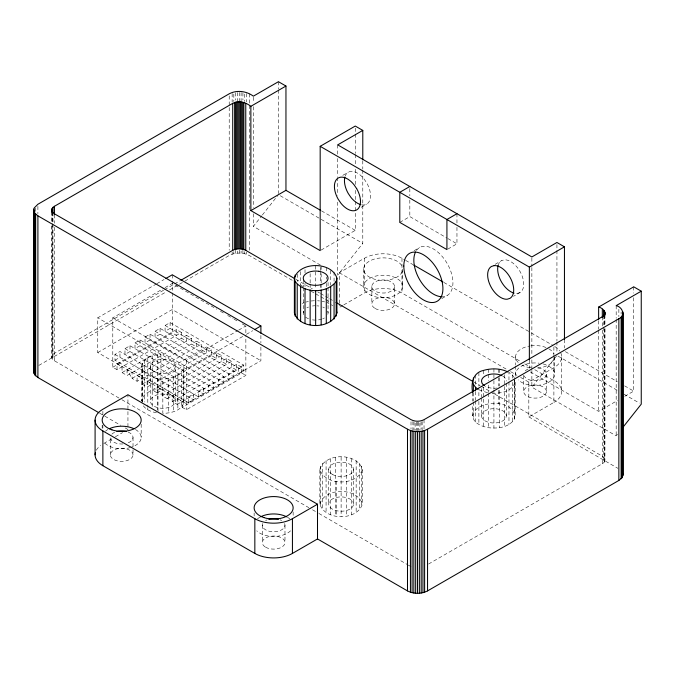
<?xml version="1.0" encoding="UTF-8"?>
<svg xmlns="http://www.w3.org/2000/svg" width="675" height="675" viewBox="0 0 675 675"><rect width="100%" height="100%" fill="white"/><g stroke="black" fill="none" stroke-linecap="round" stroke-linejoin="round"><path stroke-width="0.51" stroke-dasharray="3.38 2.53" d="M428.583 564.022L602.319 463.725C605.762 462.392 605.762 457.523 602.319 456.199L491.062 391.964M141.564 366.407C142.805 357.607 153.276 354.645 160.912 354.274L160.912 389.011C153.276 389.374 142.805 392.335 141.564 401.144L141.564 366.407C146.559 382.978 177.55 383.062 183.853 367.521L183.853 402.258C181.634 411.024 170.657 413.142 162.835 413.421L162.835 378.692M319.849 469.336C324.835 452.512 357.404 452.512 362.391 469.336L362.391 504.073C357.404 520.898 324.835 520.898 319.849 504.073L319.849 469.336C324.835 486.16 357.404 486.16 362.391 469.336M319.849 504.073C324.835 487.24 357.404 487.24 362.391 504.073M472.652 415.851C475.571 398.52 517.902 399.144 514.468 419.023C509.144 427.562 497.576 428.794 488.422 427.705C483.73 426.853 479.081 425.25 475.504 421.985C471.007 417.589 473.124 410.864 472.652 405.321M320.49 265.132L253.37 226.378L261.723 215.814M262.364 214.996L277.788 195.497M362.787 170.151L362.787 243.388L337.719 275.079L337.719 201.572M617.465 434.219L616.182 435.847L531.866 387.163L556.934 355.472M342.79 175.365L348.258 172.201M260.896 347.017L260.896 360.703L186.393 403.718L97.757 352.544L97.757 317.815L155.908 284.234M156.811 283.711L164.084 279.517M216.608 352.73L152.12 389.956L157.132 392.85L157.132 387.062L162.152 389.956L162.152 395.744L167.164 398.638L167.164 392.85L172.176 395.744L172.176 401.532L177.188 404.426L177.188 398.638L182.199 401.532L182.199 407.32L241.667 372.988L241.667 367.2L236.655 364.306L236.655 370.094L231.643 367.2L231.643 361.412L226.631 358.518L226.631 364.306L221.619 361.412L221.619 355.624L216.608 352.73L216.608 358.518L211.587 355.624L211.587 349.836L206.575 346.942L206.575 352.73L201.563 349.836L201.563 344.048L196.552 341.153L196.552 346.942L191.54 344.048L191.54 338.259L186.519 335.365L186.519 341.153L181.507 338.259L181.507 332.463L117.028 369.698L112.793 367.251L112.793 317.815L164.152 288.157M165.054 287.643L172.26 283.475L216.785 309.184M163.595 290.25L54.447 353.27C50.996 354.594 50.996 359.463 54.447 360.796L121.019 399.229M164.506 289.727L173.602 284.47M174.513 283.947L179.972 280.8M38.812 365.42L165.864 292.064M169.484 289.98L178.537 284.749M179.44 284.226L183.963 281.618M184.874 281.095L229.213 255.496C235.364 252.281 243.118 252.281 249.269 255.496L292.925 280.699M97.757 352.544L172.26 309.53L260.896 360.703M361.226 207.293L366.694 204.137M188.544 402.705L188.544 396.917L193.556 394.023L193.556 399.811L188.544 402.705L114.953 360.214L114.953 354.426L119.964 351.532L198.568 396.917L203.588 394.023L203.588 388.235L198.568 391.129L198.568 396.917M129.988 345.743L129.988 351.532L124.976 354.426L124.976 348.637L129.988 345.743L208.6 391.129L213.612 388.235L213.612 382.447L208.6 385.341L208.6 391.129M140.012 339.955L140.012 345.743L135 348.637L135 342.849L140.012 339.955L218.624 385.341L223.636 382.447L223.636 376.658L218.624 379.552L218.624 385.341M150.044 334.167L150.044 339.955L145.032 342.849L145.032 337.061L150.044 334.167L228.656 379.552L233.668 376.658L233.668 370.87L228.656 373.764L228.656 379.552M160.068 328.379L160.068 334.167L155.056 337.061L155.056 331.273L160.068 328.379L238.68 373.764L243.692 370.87L243.692 365.082L170.1 322.591L165.08 325.485L165.08 331.273L170.1 328.379L170.1 322.591M114.953 360.214L119.964 357.32L119.964 351.532M117.028 369.698L117.028 363.909L176.496 329.569L181.507 332.463M112.793 367.251L172.26 332.918L176.496 335.365L176.496 329.569M321.072 250.104L355.269 230.361L355.269 200.863M117.028 363.909L122.04 366.803L122.04 372.592L186.519 335.365M122.04 372.592L127.052 375.486L191.54 338.259M399.794 222.387L409.826 216.599L446.985 238.056M196.552 341.153L132.072 378.38L127.052 369.698L132.072 372.592L132.072 378.38L137.084 381.274L201.563 344.048M137.084 381.274L137.084 375.486L142.096 378.38L142.096 384.168L206.575 346.942M112.793 317.815L186.393 360.298L237.752 330.649M238.646 330.126L245.86 325.966L245.86 336.488M339.314 303.269L339.314 272.742L364.382 258.272A26.587 15.348 0 0 1 401.979 258.272L404.705 259.85M142.096 384.168L147.108 387.062L211.587 349.836M242.722 336.462L186.393 368.989L97.757 317.815M246.358 334.361L252.72 330.691M157.132 392.85L221.619 355.624M162.152 395.744L226.631 358.518M414.096 250.729L419.563 247.573M167.164 398.638L231.643 361.412M172.176 401.532L236.655 364.306M103.773 443.467L114.514 437.265M115.408 436.742L122.572 432.608M342.892 305.412L339.314 307.479L339.314 304.324M343.786 304.889L364.382 293.009A26.587 15.348 0 0 1 401.979 293.009L521.142 361.8M243.692 365.082L238.68 367.976L238.68 373.764M177.188 404.426L241.667 367.2M447.837 249.075L456.958 243.81L456.958 225.129M182.199 407.32L186.393 409.742L245.86 375.41L245.86 337.542M495.104 264.355L501.483 260.668L504.183 259.833A18.436 10.64 60 0 1 521.049 273.442A18.436 10.64 60 0 1 519.919 292.596L513.54 296.283M441.745 298.62L447.213 295.464M520.619 377.418L528.82 382.151L553.888 367.681A26.587 15.348 0 0 0 560.765 352.856M528.82 382.151L528.82 416.888L553.888 402.418L553.888 357.548M530.272 371.917L598.632 411.387L617.532 400.477M624.729 396.326L633.732 391.129L633.732 297.363M302.366 303.455L304.13 302.67M519.919 292.596L517.219 293.431A18.436 10.64 60 0 1 515.16 293.347M305.868 302.079L308.433 301.463M311.057 300.991L314.727 300.704M317.579 300.788L319.52 300.932M316.828 305.843L318.862 306.003M492.092 393.255C500.749 393.685 513.464 391.23 515.194 381.113L515.194 415.851M322.009 301.261L324.574 301.877M487.569 392.766L478.887 389.796L478.887 397.693M156.482 412.796C151.318 411.775 145.69 409.767 142.822 405.059M327.164 302.67L328.927 303.455M447.888 238.579L456.958 243.81M321.519 210.878L355.269 230.361M565.363 351.658L617.321 381.653M624.611 385.864L633.732 391.129M405.616 260.373L412.898 264.575M443.821 282.428L530.238 332.319M531.149 332.843L552.977 345.448M280.252 195.733L362.787 243.388M557.837 355.995L617.676 390.547M624.021 394.208L639.436 403.11M524.779 363.901L531.149 367.58M534.786 369.681L553.888 380.708A26.587 15.348 0 0 1 553.888 402.418M339.314 272.742L506.95 369.529M510.595 371.638L516.974 375.317M295.912 279.298L312.331 288.773M317.798 291.929L319.621 292.984M320.541 293.515L328.742 298.249M329.653 298.78L332.395 300.358M473.74 381.957L480.119 385.644M481.03 386.176L490.151 391.441M300.206 284.901L303.843 287.002M311.116 291.203L314.752 293.296M315.664 293.827L324.759 299.076M325.671 299.599L329.307 301.7M528.82 416.888L617.954 468.349M220.413 311.276L224.049 313.377M227.686 315.478L233.137 318.625M234.048 319.148L238.587 321.773M242.224 323.873L245.86 325.966M165.08 325.485L243.692 370.87M241.667 372.988L245.86 375.41M155.056 331.273L233.668 376.658M145.032 337.061L223.636 382.447M135 342.849L213.612 388.235M124.976 348.637L203.588 394.023M114.953 354.426L193.556 399.811M152.12 384.168L147.108 381.274L147.108 387.062M121.93 399.752L308.872 507.684M312.517 509.785L317.993 512.949M318.904 513.472L407.354 564.545M408.265 565.068L411.007 566.646M99.748 413.227L120.665 425.309M125.213 427.933L127.946 429.511L127.946 394.774M514.468 419.023L514.468 377.933L512.35 374.971L508.967 372.431L508.967 380.852M331.366 304.746L332.716 305.758M481.52 415.851L481.942 417.698A12.412 7.163 0 0 0 502.698 420.913A12.412 7.163 0 0 0 497.138 408.923L493.923 408.687A12.412 7.163 0 0 0 481.52 415.851L481.52 397.955M303.244 287.66L303.666 314.769M633.732 286.824L633.732 293.144M621.118 312.027L621.118 314.128M618.857 309.285L618.857 316.634M616.182 305.64L616.182 318.237M616.182 319.292L616.182 435.847M604.935 314.719L604.935 325.215M605.019 328.725L604.935 460.654M604.699 315.402L604.699 325.249M604.699 329.054L604.699 461.337M604.311 315.014L604.311 324.591M604.311 328.657L604.311 461.995M603.779 315.638L603.779 326.135M603.779 327.113L603.779 462.62M602.319 316.735L602.319 326.185M602.319 330.21L602.319 463.725M598.632 320.785L598.632 329.214M598.632 330.269L598.632 411.387M564.452 339.542L564.452 347.971M561.676 356.83L561.676 391.559M556.934 244.578L556.934 340.824M556.934 341.871L556.934 352.333M554.58 356.83L554.58 374.195M553.888 347.026L553.888 356.501M546.429 374.195L546.429 391.559A11.34 6.547 0 0 1 529.411 397.238A11.34 6.547 0 0 1 529.411 385.889A11.34 6.547 0 0 1 546.429 391.559M531.866 258.01L531.866 266.414M531.866 267.46L531.866 355.666M531.866 359.868L531.866 369.318M531.866 370.364L531.866 387.163M529.36 359.809L529.36 368.238M523.741 375.216L523.741 391.559M515.59 356.83L515.59 364.998M515.59 366.019L515.59 374.195M514.561 378.321L514.561 413.058M512.35 374.971L512.35 378.127M512.35 382.337L512.35 421.985M508.967 381.898L508.967 424.533M506.334 383.214L506.334 415.851M504.562 374.684L504.562 426.482M499.432 369.25L499.432 373.461M499.432 377.671L499.432 386.092M499.432 390.302L499.432 427.705M498.757 369.2L498.757 373.41M498.757 377.62L498.757 386.041M498.757 390.251L498.757 403.937M493.923 368.828L493.923 388.834M493.923 389.88L493.923 428.127M488.422 369.25L488.422 373.461M488.422 374.515L488.422 380.827M488.422 385.037L488.422 392.403M488.422 393.457L488.422 427.705M483.292 370.474L483.292 375.739M483.292 387.315L483.292 426.482M481.52 388.479L481.52 396.9M478.887 372.431L478.887 386.108M478.887 401.372L478.887 424.533M475.504 374.971L475.504 384.446M475.504 391.466L475.504 400.233M475.504 400.933L475.504 421.985M473.377 392.673L473.377 401.136M473.377 402.14L473.377 419.023M472.652 392.69L472.652 401.11M456.958 213.713L456.958 224.092M424.035 419.664L424.035 429.114M422.128 421.563L422.128 429.958M421.048 421.867L421.048 429.216M419.909 423.141L419.909 430.49M418.728 422.229L418.728 430.625M417.521 422.272L417.521 430.675M416.315 422.229L416.315 430.625M415.133 423.141L415.133 430.49M413.994 421.867L413.994 430.27M412.914 421.563L412.914 429.958M411.007 421.765L411.007 429.114M409.826 188.57L409.826 195.843M409.826 199.994L409.826 216.599M402.68 286.495A19.499 11.256 0 0 0 373.427 276.742A19.499 11.256 0 0 0 373.427 296.241A19.499 11.256 0 0 0 402.68 286.495L402.68 269.123A19.499 11.256 0 0 1 374.937 279.323A19.499 11.256 0 0 1 370.642 260.499A19.499 11.256 0 0 1 402.013 266.212M401.979 258.272L401.979 293.009M394.521 286.495A11.34 6.547 0 0 1 377.511 292.165A11.34 6.547 0 0 1 377.511 280.817A11.34 6.547 0 0 1 394.521 286.495L394.521 303.86M371.832 286.495L371.832 303.86M364.382 258.272L364.382 293.009M363.682 269.123L363.682 286.495M362.787 160.734L362.787 169.104M361.665 466.155L361.665 507.246M359.539 463.193L359.539 510.207M356.155 460.654L356.155 512.755M355.269 128.166L355.269 153.453M355.269 154.507L355.269 165.037M355.269 169.256L355.269 185.06M355.269 190.325L355.269 199.808M353.523 469.336L353.523 504.073A12.412 7.163 0 0 1 334.91 510.275A12.412 7.163 0 0 1 334.91 497.863A12.412 7.163 0 0 1 353.523 504.073M351.751 458.705L351.751 514.704M346.621 457.473L346.621 515.936M341.12 457.059L341.12 516.35M337.719 144.872L337.719 154.322M337.719 158.524L337.719 176.369M337.719 177.424L337.719 195.278M336.285 481.25L336.285 515.987M335.61 457.473L335.61 515.936M334.066 272.042L334.066 281.517M330.691 270.557L330.691 285.289M330.48 458.705L330.48 514.704M328.708 469.336L328.708 504.073M328.058 282.395L328.058 286.605M328.058 287.66L328.058 312.922M326.287 267.553L326.287 272.81M326.287 277.02L326.287 279.129M326.287 283.34L326.287 287.55M326.076 460.654L326.076 512.755M322.692 463.193L322.692 510.207M321.157 266.321L321.157 269.477M321.157 273.687L321.157 283.163M321.157 284.217L321.157 288.427M320.482 267.325L320.482 270.481M320.482 271.536L320.482 283.112M320.482 284.167L320.482 288.377M320.574 466.155L320.574 507.246M315.647 265.908L315.647 289.06M310.146 273.687L310.146 283.163M310.146 284.217L310.146 288.427M305.016 269.654L305.016 272.81M305.016 283.34L305.016 287.55M303.244 279.239L303.244 286.605M300.611 271.603L300.611 285.289M297.228 274.151L297.228 281.517M293.136 511.92L293.136 516.004M284.977 525.201L284.977 542.565M278.438 81.7L278.438 89.024M278.438 90.07L278.438 193.641M262.288 525.201L262.288 542.565M260.896 335.441L260.896 342.807M254.137 512.941L254.137 516.004M253.37 97.217L253.37 102.473M253.37 106.667L253.37 207.478M253.37 213.773L253.37 226.378M249.269 93.808L249.269 104.304M249.269 105.351L249.269 250.239M246.333 93.555L246.333 101.95M246.333 252.096L246.333 254.188M244.671 94.129L244.671 101.478M244.671 251.615L244.671 253.716M242.916 92.737L242.916 100.086M242.916 250.222L242.916 253.37M241.093 92.526L241.093 100.929M241.093 251.066L241.093 253.167M239.245 92.458L239.245 100.853M239.245 249.944L239.245 253.091M237.389 92.526L237.389 100.929M237.389 251.066L237.389 253.167M235.575 92.737L235.575 100.086M235.575 250.222L235.575 253.37M233.82 94.129L233.82 101.478M233.82 251.615L233.82 253.716M232.149 93.555L232.149 101.95M232.149 252.096L232.149 254.188M229.213 95.901L229.213 106.405M229.213 107.452L229.213 250.239M186.393 360.298L186.393 409.742M183.381 369.588L183.381 404.325M181.263 372.549L181.263 407.287M177.879 375.089L177.879 409.826M175.247 366.407A12.412 7.163 0 0 1 156.634 372.608A12.412 7.163 0 0 1 156.634 360.205A12.412 7.163 0 0 1 175.247 366.407L175.247 401.144A12.412 7.163 0 0 1 156.634 407.346A12.412 7.163 0 0 1 156.634 394.942A12.412 7.163 0 0 1 175.247 401.144M173.475 377.047L173.475 411.775M172.26 274.793L172.26 280.058M172.26 281.112L172.26 332.918M168.345 378.27L168.345 413.007M158.001 378.321L158.001 413.058M157.334 354.544L157.334 409.843M152.204 355.776L152.204 406.519M150.432 366.407L150.432 401.144M147.8 357.725L147.8 406.671M147.8 407.717L147.8 409.826M144.416 360.264L144.416 402.022M142.29 363.226L142.29 403.27M142.206 369.2L142.206 402.882M141.176 424.187L141.176 437.468M133.026 437.468L133.026 448.706M133.026 449.727L133.026 454.832A11.34 6.547 0 0 1 116.007 460.51A11.34 6.547 0 0 1 116.007 449.162A11.34 6.547 0 0 1 133.026 454.832M127.052 369.698L127.052 375.486M110.337 454.832L110.337 437.468A11.34 6.547 0 0 0 123.652 443.922M102.878 411.353L102.878 415.564M102.878 425.039L102.878 428.195M102.178 425.208L102.178 428.271M54.447 214.684L54.447 223.256M54.447 227.281L54.447 360.796M52.979 212.709L52.979 223.206M52.979 224.184L52.979 359.691M52.447 212.085L52.447 222.708M52.447 223.636L52.447 359.066M52.059 212.473L52.059 222.32M52.059 226.125L52.059 358.408M51.823 211.79L51.823 222.286M51.747 225.796L51.823 357.725M37.901 206.356L37.901 213.705M35.648 208.052L35.648 212.254M416.458 250.45A27.65 15.964 60 0 1 447.213 263.537A27.65 15.964 60 0 1 443.163 296.713M554.69 346.461A26.587 15.348 0 0 1 559.651 350.949M361.935 204.888A18.436 10.64 60 0 0 366.694 182.849L363.994 178.892A18.436 10.64 60 0 0 345.229 175.947M498.116 265.469A18.436 10.64 60 0 1 501.483 260.668M327.637 311.065A12.412 7.163 0 0 1 327.637 314.769M324.422 317.984A12.412 7.163 0 0 1 322.76 318.786M321.848 319.123A12.412 7.163 0 0 1 315.647 320.085M314.837 320.068A12.412 7.163 0 0 1 312.441 319.84M308.534 318.786A12.412 7.163 0 0 1 304.906 316.499M303.244 312.922A12.412 7.163 0 0 1 303.666 311.065M306.872 307.851A12.412 7.163 0 0 1 308.534 307.049M312.441 306.003A12.412 7.163 0 0 1 314.837 305.767M322.76 307.049A12.412 7.163 0 0 1 324.422 307.851M497.138 388.032A12.412 7.163 0 0 1 485.156 386.176M502.698 376.051A12.412 7.163 0 0 1 506.334 381.113M135.464 429.511A19.499 11.256 0 0 1 131.431 447.221M130.537 447.5A19.499 11.256 0 0 1 103.663 441.779M105.46 431.215A19.499 11.256 0 0 1 107.89 429.511M128.182 432.101A11.34 6.547 0 0 1 127.347 443.138M111.856 434.194A11.34 6.547 0 0 1 116.007 431.798M290.52 530.828A19.499 11.256 0 0 1 256.753 530.828M257.42 518.948A19.499 11.256 0 0 1 259.85 517.244M287.423 517.244A19.499 11.256 0 0 1 289.853 518.948M96.322 450.217A26.587 15.348 0 0 1 100.583 445.492M284.597 523.505A11.34 6.547 0 0 1 273.637 531.748A11.34 6.547 0 0 1 262.676 523.505M265.613 520.568A11.34 6.547 0 0 1 267.131 519.834M280.142 519.834A11.34 6.547 0 0 1 281.661 520.568M543.021 363.909A19.499 11.256 0 0 1 549.577 381.729A19.499 11.256 0 0 1 518.197 379.823M515.886 376.152A19.499 11.256 0 0 1 539.148 363.184M538.026 367.867A11.34 6.547 0 0 1 543.105 378.827A11.34 6.547 0 0 1 524.129 375.891M525.26 370.921A11.34 6.547 0 0 1 529.411 368.525M554.513 357.809A19.499 11.256 0 0 1 535.089 368.086M530.044 367.698A19.499 11.256 0 0 1 522.037 365.192M518.197 362.458A19.499 11.256 0 0 1 530.044 345.954M531.031 345.819A19.499 11.256 0 0 1 548.134 348.46M548.876 348.865A19.499 11.256 0 0 1 553.922 353.911M332.345 474.398A12.412 7.163 0 0 0 353.101 471.192A12.412 7.163 0 0 0 337.905 462.417A12.412 7.163 0 0 0 332.345 474.398M375.157 308.492A11.34 6.547 0 0 0 394.132 305.556A11.34 6.547 0 0 0 380.244 297.532A11.34 6.547 0 0 0 375.157 308.492M265.613 547.197A11.34 6.547 0 0 0 284.597 544.261A11.34 6.547 0 0 0 270.7 536.245A11.34 6.547 0 0 0 265.613 547.197"/><path stroke-width="1.01" d="M98.837 412.703L37.901 377.527L34.83 374.87L33.868 372.802L33.75 210.043L34.231 207.925L37.901 204.255L229.213 93.808C236.849 89.724 246.527 91.074 253.37 96.171L278.438 81.7L285.955 86.037L285.955 190.342L250.864 210.608L250.864 106.304L285.955 86.037M250.864 106.304C245.86 102.372 238.646 100.094 232.723 103.359L54.447 206.28C50.996 207.613 50.996 212.482 54.447 213.806L411.007 419.664C414.998 421.757 420.044 421.757 424.035 419.664L602.319 316.735C608.023 314.027 603.07 307.749 598.632 307.083L598.632 319.731M33.75 371.731L33.868 370.668M622.612 427.722L641.25 404.156L641.25 291.17L616.182 305.64C622.561 306.956 625.911 315.807 618.857 318.76L427.545 429.216C421.402 432.43 413.64 432.43 407.498 429.216L37.901 215.84L34.83 213.182L33.75 210.043M95.318 452.832A26.587 15.348 0 0 0 102.878 465.691L254.838 553.424A26.587 15.348 0 0 0 292.435 553.424L317.503 538.945L407.498 590.903C413.64 594.118 421.402 594.118 427.545 590.903L618.857 480.448L621.937 477.799L623.017 474.66L623.017 312.972M294.376 278.184C299.363 261.36 331.931 261.36 336.918 278.184L336.918 312.922C331.931 329.746 299.363 329.746 294.376 312.922L294.376 278.184L295.102 281.365L295.102 316.094M336.192 316.094L336.192 281.365L336.918 278.184M472.652 392.69C470.804 383.628 472.905 372.668 483.292 370.474C491.366 368.077 500.462 368.212 508.089 372.035M295.102 281.365C304.138 293.76 327.156 293.76 336.192 281.365M250.864 210.608L320.178 250.619L320.178 146.315L355.269 126.056L362.787 130.402L362.787 159.688M362.787 130.402L337.719 144.872L531.866 256.956L556.934 242.485L564.452 246.831L564.452 339.542M165.898 278.463L172.26 274.793L260.896 325.966L260.896 333.332M180.883 280.277L232.723 250.341C236.722 248.248 241.76 248.248 245.759 250.341L295 278.767M409.826 186.494L399.794 192.291L399.794 222.387L446.926 249.598L446.926 219.502L456.958 213.713M254.534 329.636L260.896 325.966M320.178 146.315L529.36 267.089L564.452 246.831M598.632 307.083L633.732 286.824L641.25 291.17M317.503 504.217L127.946 394.774L102.878 409.244A26.587 15.348 0 0 0 102.878 430.954L254.838 518.687A26.587 15.348 0 0 0 292.435 518.687L317.503 504.217L317.503 538.945M285.955 190.342L320.608 210.355M413.809 265.098L442.91 281.905M336.04 302.459L472.829 381.434M472.652 381.113L473.377 384.294L475.504 387.256L478.212 389.289M336.496 311.057L336.918 312.922M622.89 473.597L623.017 474.66M622.89 311.909L622.89 475.732M622.527 315.09L622.527 476.778M621.937 316.111L621.937 477.799M621.118 317.064L621.118 478.752M618.857 318.76L618.857 480.448M604.935 312.28L605.019 315.073M604.699 311.597L604.699 314.744M604.311 310.939L604.311 316.187M603.779 310.314L603.779 316.617M602.319 309.209L602.319 317.613M529.36 267.089L529.36 359.809M475.504 387.256L475.504 390.412M473.377 377.933L473.377 380.042M473.377 384.294L473.377 391.66M427.545 429.216L427.545 590.903M424.609 430.515L424.609 592.203M422.947 430.996L422.947 592.684M421.192 431.333L421.192 593.021M419.369 431.544L419.369 593.232M417.521 431.612L417.521 593.3M415.673 431.544L415.673 593.232M413.851 431.333L413.851 593.021M412.096 430.996L412.096 592.684M410.434 430.515L410.434 592.203M407.498 429.216L407.498 590.903M334.066 284.327L334.066 319.056M330.691 286.867L330.691 321.604M326.287 288.816L326.287 323.553M321.157 290.048L321.157 324.785M315.647 290.461L315.647 325.198M310.146 290.048L310.146 324.785M305.016 288.816L305.016 323.553M300.611 286.867L300.611 321.604M297.228 284.327L297.228 319.056M295.102 275.003L295.102 277.113M292.435 518.687L292.435 553.424M254.838 518.687L254.838 553.424M245.759 103.359L245.759 250.341M243.852 102.507L243.852 249.497M242.772 102.203L242.772 249.185M241.625 101.976L241.625 248.965M240.443 101.841L240.443 248.83M239.245 101.798L239.245 248.78M238.039 101.841L238.039 248.83M236.858 101.976L236.858 248.965M235.718 102.203L235.718 249.185M234.638 102.507L234.638 249.497M232.723 103.359L232.723 250.341M102.878 430.954L102.878 465.691M95.091 420.103L95.091 454.832M54.447 206.28L54.447 214.684M52.979 207.385L52.979 212.633M52.447 208.01L52.447 213.258M52.059 208.668L52.059 211.815M51.823 209.351L51.823 212.498M37.901 215.84L37.901 377.527M35.648 214.144L35.648 375.832M34.83 213.182L34.83 374.87M34.231 212.169L34.231 373.857M33.868 208.98L33.868 372.802M442.268 296.755A27.65 15.964 60 0 1 419.934 280.125A27.65 15.964 60 0 1 415.53 252.02M360.855 204.652A18.436 10.64 60 0 1 350.958 197.438L348.258 193.489A18.436 10.64 60 0 1 344.891 177.002M514.08 293.119A18.436 10.64 60 0 1 498.116 265.469M484.422 385.72A12.412 7.163 0 0 1 481.942 382.97L481.52 381.113A12.412 7.163 0 0 1 493.923 373.95L497.138 374.195A12.412 7.163 0 0 1 501.905 375.629M116.885 431.536A11.34 6.547 0 0 1 126.478 431.536M109.409 428.718A19.499 11.256 0 0 1 133.954 428.718M260.584 516.839A19.499 11.256 0 0 1 286.689 516.839M268.836 519.269A11.34 6.547 0 0 1 278.429 519.269M494.159 265.621L491.459 266.456A18.436 10.64 60 0 0 490.337 285.609A18.436 10.64 60 0 0 507.195 299.219L509.895 298.384A18.436 10.64 60 0 0 511.017 279.231A18.436 10.64 60 0 0 494.159 265.621M318.862 271.266L315.647 271.021A12.412 7.163 0 0 0 303.244 278.184L303.666 280.041A12.412 7.163 0 0 0 324.422 283.247A12.412 7.163 0 0 0 318.862 271.266M356.67 188.637L353.97 184.688A18.436 10.64 60 0 0 337.112 178.824A18.436 10.64 60 0 0 338.234 199.277L340.934 203.226A18.436 10.64 60 0 0 357.792 209.09A18.436 10.64 60 0 0 356.67 188.637M403.81 266.017A27.65 15.964 60 0 0 433.139 302.501A27.65 15.964 60 0 0 433.139 263.402A27.65 15.964 60 0 0 403.81 266.017M111.932 429.848A19.499 11.256 0 0 0 141.176 420.103A19.499 11.256 0 0 0 111.932 410.349A19.499 11.256 0 0 0 111.932 429.848M263.883 517.582A19.499 11.256 0 0 0 293.136 507.836A19.499 11.256 0 0 0 263.883 498.083A19.499 11.256 0 0 0 263.883 517.582"/></g></svg>
